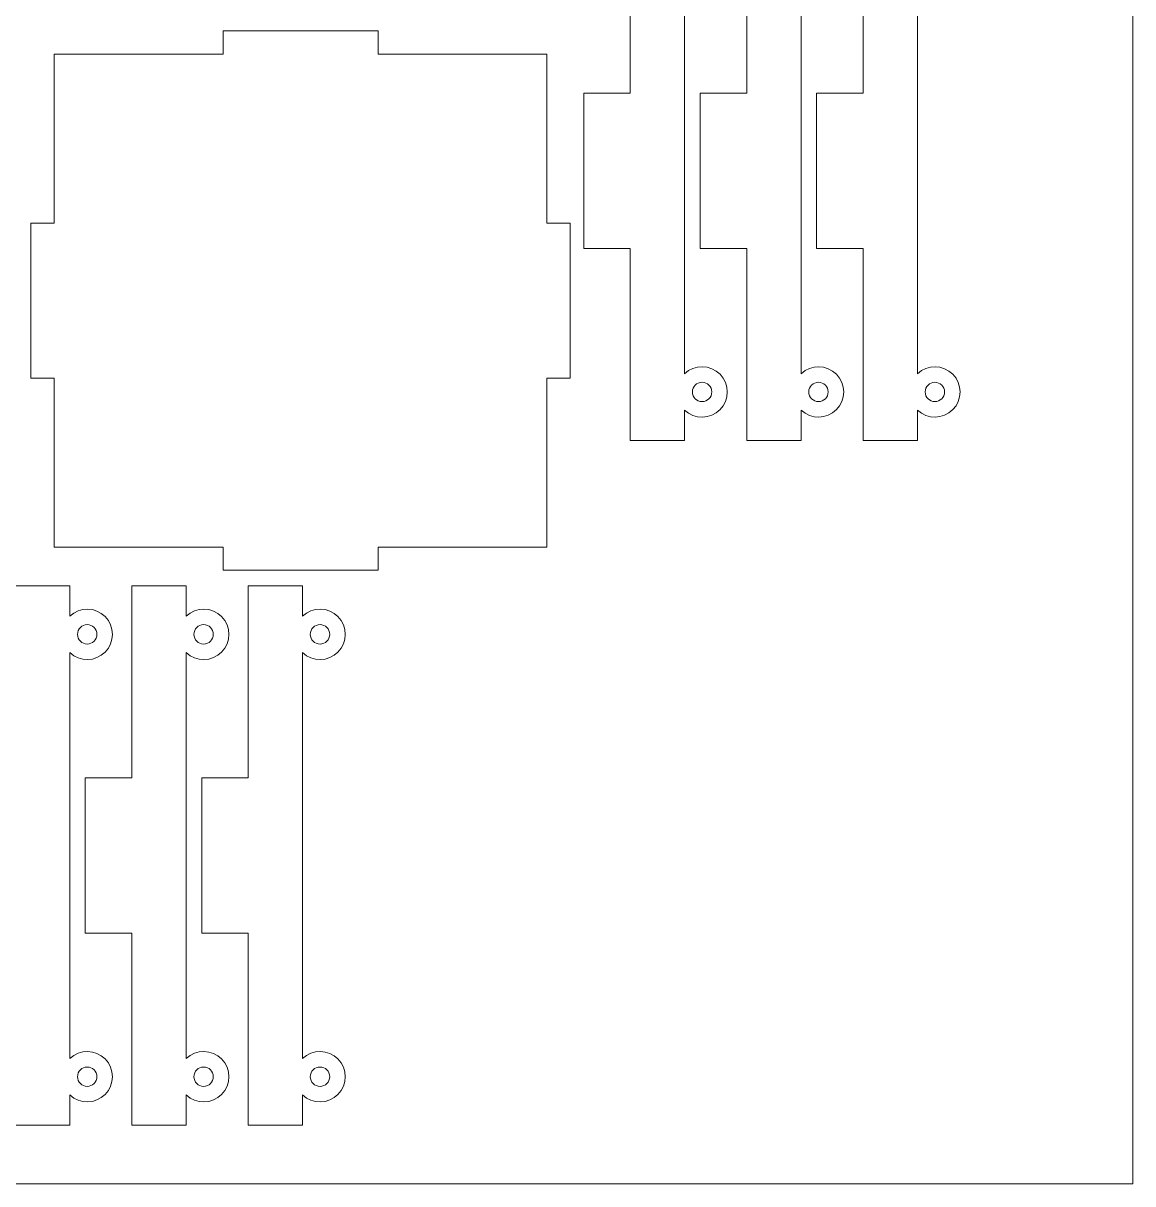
# Model space of a CAD drawing. Header units: millimetres. Extents: x -450 to 450, y -635 to 635.
# Drawn here: x 307 to 450, y 35.2 to 184.7 of the extents above; entities that cross this region are included whole.
import ezdxf

# ---------------------------------------------------------------- set-up
doc = ezdxf.new("R2010")
doc.units = ezdxf.units.MM
doc.header["$MEASUREMENT"] = 0
doc.layers.add('Camada 1', color=7, linetype='Continuous')

msp = doc.modelspace()

# ---------------------------------------------------------------- linework, layer by layer
at = {"layer": 'Camada 1', "color": 254, "lineweight": 20}
msp.add_lwpolyline([(-450, 35.1801), (450, 35.1801), (450, 635.1801), (-450, 635.1801), (-450, 35.1801)], close=True, dxfattribs=at)
at = {"layer": 'Camada 1', "color": 250, "lineweight": 20}
for points, knots in [([(385.2429, 130.9651), (385.2429, 130.9651), (392.2429, 130.9651), (392.2429, 130.9651), (392.2429, 130.9651), (392.2429, 130.9651), (392.2429, 134.8699), (392.2429, 134.8699), (392.2429, 134.8699), (393.5255, 133.6394), (395.5587, 133.6675), (396.8068, 134.9329), (396.8068, 134.9329), (398.0549, 136.1984), (398.0549, 138.2318), (396.8068, 139.4973), (396.8068, 139.4973), (395.5587, 140.7627), (393.5255, 140.7908), (392.2429, 139.5603), (392.2429, 139.5603), (392.2429, 139.5603), (392.2429, 191.8699), (392.2429, 191.8699), (392.2429, 191.8699), (393.5255, 190.6394), (395.5587, 190.6675), (396.8068, 191.9329), (396.8068, 191.9329), (398.0549, 193.1984), (398.0549, 195.2318), (396.8068, 196.4973), (396.8068, 196.4973), (395.5587, 197.7627), (393.5255, 197.7908), (392.2429, 196.5603), (392.2429, 196.5603), (392.2429, 196.5603), (392.2429, 200.4651), (392.2429, 200.4651), (392.2429, 200.4651), (392.2429, 200.4651), (385.2429, 200.4651), (385.2429, 200.4651), (385.2429, 200.4651), (385.2429, 200.4651), (385.2429, 175.7151), (385.2429, 175.7151), (385.2429, 175.7151), (385.2429, 175.7151), (379.2429, 175.7151), (379.2429, 175.7151), (379.2429, 175.7151), (379.2429, 175.7151), (379.2429, 155.7151), (379.2429, 155.7151), (379.2429, 155.7151), (379.2429, 155.7151), (385.2429, 155.7151), (385.2429, 155.7151), (385.2429, 155.7151), (385.2429, 155.7151), (385.2429, 130.9651), (385.2429, 130.9651)], [0, 0, 0, 0, 0.05882353, 0.05882353, 0.05882353, 0.05882353, 0.11764706, 0.11764706, 0.11764706, 0.11764706, 0.17647059, 0.17647059, 0.17647059, 0.17647059, 0.23529412, 0.23529412, 0.23529412, 0.23529412, 0.29411765, 0.29411765, 0.29411765, 0.29411765, 0.35294118, 0.35294118, 0.35294118, 0.35294118, 0.41176471, 0.41176471, 0.41176471, 0.41176471, 0.47058824, 0.47058824, 0.47058824, 0.47058824, 0.52941176, 0.52941176, 0.52941176, 0.52941176, 0.58823529, 0.58823529, 0.58823529, 0.58823529, 0.64705882, 0.64705882, 0.64705882, 0.64705882, 0.70588235, 0.70588235, 0.70588235, 0.70588235, 0.76470588, 0.76470588, 0.76470588, 0.76470588, 0.82352941, 0.82352941, 0.82352941, 0.82352941, 0.88235294, 0.88235294, 0.88235294, 0.88235294, 1, 1, 1, 1]), ([(400.2429, 130.9651), (400.2429, 130.9651), (407.2429, 130.9651), (407.2429, 130.9651), (407.2429, 130.9651), (407.2429, 130.9651), (407.2429, 134.8699), (407.2429, 134.8699), (407.2429, 134.8699), (408.5255, 133.6394), (410.5587, 133.6675), (411.8068, 134.9329), (411.8068, 134.9329), (413.0549, 136.1984), (413.0549, 138.2318), (411.8068, 139.4973), (411.8068, 139.4973), (410.5587, 140.7627), (408.5255, 140.7908), (407.2429, 139.5603), (407.2429, 139.5603), (407.2429, 139.5603), (407.2429, 191.8699), (407.2429, 191.8699), (407.2429, 191.8699), (408.5255, 190.6394), (410.5587, 190.6675), (411.8068, 191.9329), (411.8068, 191.9329), (413.0549, 193.1984), (413.0549, 195.2318), (411.8068, 196.4973), (411.8068, 196.4973), (410.5587, 197.7627), (408.5255, 197.7908), (407.2429, 196.5603), (407.2429, 196.5603), (407.2429, 196.5603), (407.2429, 200.4651), (407.2429, 200.4651), (407.2429, 200.4651), (407.2429, 200.4651), (400.2429, 200.4651), (400.2429, 200.4651), (400.2429, 200.4651), (400.2429, 200.4651), (400.2429, 175.7151), (400.2429, 175.7151), (400.2429, 175.7151), (400.2429, 175.7151), (394.2429, 175.7151), (394.2429, 175.7151), (394.2429, 175.7151), (394.2429, 175.7151), (394.2429, 155.7151), (394.2429, 155.7151), (394.2429, 155.7151), (394.2429, 155.7151), (400.2429, 155.7151), (400.2429, 155.7151), (400.2429, 155.7151), (400.2429, 155.7151), (400.2429, 130.9651), (400.2429, 130.9651)], [0, 0, 0, 0, 0.05882353, 0.05882353, 0.05882353, 0.05882353, 0.11764706, 0.11764706, 0.11764706, 0.11764706, 0.17647059, 0.17647059, 0.17647059, 0.17647059, 0.23529412, 0.23529412, 0.23529412, 0.23529412, 0.29411765, 0.29411765, 0.29411765, 0.29411765, 0.35294118, 0.35294118, 0.35294118, 0.35294118, 0.41176471, 0.41176471, 0.41176471, 0.41176471, 0.47058824, 0.47058824, 0.47058824, 0.47058824, 0.52941176, 0.52941176, 0.52941176, 0.52941176, 0.58823529, 0.58823529, 0.58823529, 0.58823529, 0.64705882, 0.64705882, 0.64705882, 0.64705882, 0.70588235, 0.70588235, 0.70588235, 0.70588235, 0.76470588, 0.76470588, 0.76470588, 0.76470588, 0.82352941, 0.82352941, 0.82352941, 0.82352941, 0.88235294, 0.88235294, 0.88235294, 0.88235294, 1, 1, 1, 1]), ([(415.2429, 130.9651), (415.2429, 130.9651), (422.2429, 130.9651), (422.2429, 130.9651), (422.2429, 130.9651), (422.2429, 130.9651), (422.2429, 134.8699), (422.2429, 134.8699), (422.2429, 134.8699), (423.5255, 133.6394), (425.5587, 133.6675), (426.8068, 134.9329), (426.8068, 134.9329), (428.0549, 136.1984), (428.0549, 138.2318), (426.8068, 139.4973), (426.8068, 139.4973), (425.5587, 140.7627), (423.5255, 140.7908), (422.2429, 139.5603), (422.2429, 139.5603), (422.2429, 139.5603), (422.2429, 191.8699), (422.2429, 191.8699), (422.2429, 191.8699), (423.5255, 190.6394), (425.5587, 190.6675), (426.8068, 191.9329), (426.8068, 191.9329), (428.0549, 193.1984), (428.0549, 195.2318), (426.8068, 196.4973), (426.8068, 196.4973), (425.5587, 197.7627), (423.5255, 197.7908), (422.2429, 196.5603), (422.2429, 196.5603), (422.2429, 196.5603), (422.2429, 200.4651), (422.2429, 200.4651), (422.2429, 200.4651), (422.2429, 200.4651), (415.2429, 200.4651), (415.2429, 200.4651), (415.2429, 200.4651), (415.2429, 200.4651), (415.2429, 175.7151), (415.2429, 175.7151), (415.2429, 175.7151), (415.2429, 175.7151), (409.2429, 175.7151), (409.2429, 175.7151), (409.2429, 175.7151), (409.2429, 175.7151), (409.2429, 155.7151), (409.2429, 155.7151), (409.2429, 155.7151), (409.2429, 155.7151), (415.2429, 155.7151), (415.2429, 155.7151), (415.2429, 155.7151), (415.2429, 155.7151), (415.2429, 130.9651), (415.2429, 130.9651)], [0, 0, 0, 0, 0.05882353, 0.05882353, 0.05882353, 0.05882353, 0.11764706, 0.11764706, 0.11764706, 0.11764706, 0.17647059, 0.17647059, 0.17647059, 0.17647059, 0.23529412, 0.23529412, 0.23529412, 0.23529412, 0.29411765, 0.29411765, 0.29411765, 0.29411765, 0.35294118, 0.35294118, 0.35294118, 0.35294118, 0.41176471, 0.41176471, 0.41176471, 0.41176471, 0.47058824, 0.47058824, 0.47058824, 0.47058824, 0.52941176, 0.52941176, 0.52941176, 0.52941176, 0.58823529, 0.58823529, 0.58823529, 0.58823529, 0.64705882, 0.64705882, 0.64705882, 0.64705882, 0.70588235, 0.70588235, 0.70588235, 0.70588235, 0.76470588, 0.76470588, 0.76470588, 0.76470588, 0.82352941, 0.82352941, 0.82352941, 0.82352941, 0.88235294, 0.88235294, 0.88235294, 0.88235294, 1, 1, 1, 1]), ([(374.5028, 158.9791), (374.5028, 158.9791), (374.5028, 180.7291), (374.5028, 180.7291), (374.5028, 180.7291), (374.5028, 180.7291), (352.7528, 180.7291), (352.7528, 180.7291), (352.7528, 180.7291), (352.7528, 180.7291), (352.7528, 183.7291), (352.7528, 183.7291), (352.7528, 183.7291), (352.7528, 183.7291), (332.7528, 183.7291), (332.7528, 183.7291), (332.7528, 183.7291), (332.7528, 183.7291), (332.7528, 180.7291), (332.7528, 180.7291), (332.7528, 180.7291), (332.7528, 180.7291), (311.0028, 180.7291), (311.0028, 180.7291), (311.0028, 180.7291), (311.0028, 180.7291), (311.0028, 158.9791), (311.0028, 158.9791), (311.0028, 158.9791), (311.0028, 158.9791), (308.0028, 158.9791), (308.0028, 158.9791), (308.0028, 158.9791), (308.0028, 158.9791), (308.0028, 138.9791), (308.0028, 138.9791), (308.0028, 138.9791), (308.0028, 138.9791), (311.0028, 138.9791), (311.0028, 138.9791), (311.0028, 138.9791), (311.0028, 138.9791), (311.0028, 117.2291), (311.0028, 117.2291), (311.0028, 117.2291), (311.0028, 117.2291), (332.7528, 117.2291), (332.7528, 117.2291), (332.7528, 117.2291), (332.7528, 117.2291), (332.7528, 114.2291), (332.7528, 114.2291), (332.7528, 114.2291), (332.7528, 114.2291), (352.7528, 114.2291), (352.7528, 114.2291), (352.7528, 114.2291), (352.7528, 114.2291), (352.7528, 117.2291), (352.7528, 117.2291), (352.7528, 117.2291), (352.7528, 117.2291), (374.5028, 117.2291), (374.5028, 117.2291), (374.5028, 117.2291), (374.5028, 117.2291), (374.5028, 138.9791), (374.5028, 138.9791), (374.5028, 138.9791), (374.5028, 138.9791), (377.5028, 138.9791), (377.5028, 138.9791), (377.5028, 138.9791), (377.5028, 138.9791), (377.5028, 158.9791), (377.5028, 158.9791), (377.5028, 158.9791), (377.5028, 158.9791), (374.5028, 158.9791), (374.5028, 158.9791)], [0, 0, 0, 0, 0.04761905, 0.04761905, 0.04761905, 0.04761905, 0.0952381, 0.0952381, 0.0952381, 0.0952381, 0.14285714, 0.14285714, 0.14285714, 0.14285714, 0.19047619, 0.19047619, 0.19047619, 0.19047619, 0.23809524, 0.23809524, 0.23809524, 0.23809524, 0.28571429, 0.28571429, 0.28571429, 0.28571429, 0.33333333, 0.33333333, 0.33333333, 0.33333333, 0.38095238, 0.38095238, 0.38095238, 0.38095238, 0.42857143, 0.42857143, 0.42857143, 0.42857143, 0.47619048, 0.47619048, 0.47619048, 0.47619048, 0.52380952, 0.52380952, 0.52380952, 0.52380952, 0.57142857, 0.57142857, 0.57142857, 0.57142857, 0.61904762, 0.61904762, 0.61904762, 0.61904762, 0.66666667, 0.66666667, 0.66666667, 0.66666667, 0.71428571, 0.71428571, 0.71428571, 0.71428571, 0.76190476, 0.76190476, 0.76190476, 0.76190476, 0.80952381, 0.80952381, 0.80952381, 0.80952381, 0.85714286, 0.85714286, 0.85714286, 0.85714286, 0.9047619, 0.9047619, 0.9047619, 0.9047619, 1, 1, 1, 1]), ([(393.2429, 137.2151), (393.2429, 137.9055), (393.8025, 138.4651), (394.4929, 138.4651), (394.4929, 138.4651), (395.1833, 138.4651), (395.7429, 137.9055), (395.7429, 137.2151), (395.7429, 137.2151), (395.7429, 136.5247), (395.1833, 135.9651), (394.4929, 135.9651), (394.4929, 135.9651), (393.8025, 135.9651), (393.2429, 136.5247), (393.2429, 137.2151)], [0, 0, 0, 0, 0.2, 0.2, 0.2, 0.2, 0.4, 0.4, 0.4, 0.4, 0.6, 0.6, 0.6, 0.6, 1, 1, 1, 1]), ([(408.2429, 137.2151), (408.2429, 137.9055), (408.8025, 138.4651), (409.4929, 138.4651), (409.4929, 138.4651), (410.1833, 138.4651), (410.7429, 137.9055), (410.7429, 137.2151), (410.7429, 137.2151), (410.7429, 136.5247), (410.1833, 135.9651), (409.4929, 135.9651), (409.4929, 135.9651), (408.8025, 135.9651), (408.2429, 136.5247), (408.2429, 137.2151)], [0, 0, 0, 0, 0.2, 0.2, 0.2, 0.2, 0.4, 0.4, 0.4, 0.4, 0.6, 0.6, 0.6, 0.6, 1, 1, 1, 1]), ([(423.2429, 137.2151), (423.2429, 137.9055), (423.8025, 138.4651), (424.4929, 138.4651), (424.4929, 138.4651), (425.1833, 138.4651), (425.7429, 137.9055), (425.7429, 137.2151), (425.7429, 137.2151), (425.7429, 136.5247), (425.1833, 135.9651), (424.4929, 135.9651), (424.4929, 135.9651), (423.8025, 135.9651), (423.2429, 136.5247), (423.2429, 137.2151)], [0, 0, 0, 0, 0.2, 0.2, 0.2, 0.2, 0.4, 0.4, 0.4, 0.4, 0.6, 0.6, 0.6, 0.6, 1, 1, 1, 1]), ([(306.0028, 42.7291), (306.0028, 42.7291), (313.0028, 42.7291), (313.0028, 42.7291), (313.0028, 42.7291), (313.0028, 42.7291), (313.0028, 46.6339), (313.0028, 46.6339), (313.0028, 46.6339), (314.2854, 45.4034), (316.3186, 45.4315), (317.5667, 46.6969), (317.5667, 46.6969), (318.8148, 47.9624), (318.8148, 49.9958), (317.5667, 51.2613), (317.5667, 51.2613), (316.3186, 52.5267), (314.2854, 52.5548), (313.0028, 51.3243), (313.0028, 51.3243), (313.0028, 51.3243), (313.0028, 103.6339), (313.0028, 103.6339), (313.0028, 103.6339), (314.2854, 102.4034), (316.3186, 102.4315), (317.5667, 103.6969), (317.5667, 103.6969), (318.8148, 104.9624), (318.8148, 106.9958), (317.5667, 108.2613), (317.5667, 108.2613), (316.3186, 109.5267), (314.2854, 109.5548), (313.0028, 108.3243), (313.0028, 108.3243), (313.0028, 108.3243), (313.0028, 112.2291), (313.0028, 112.2291), (313.0028, 112.2291), (313.0028, 112.2291), (306.0028, 112.2291), (306.0028, 112.2291), (306.0028, 112.2291), (306.0028, 112.2291), (306.0028, 87.4791), (306.0028, 87.4791), (306.0028, 87.4791), (306.0028, 87.4791), (300.0028, 87.4791), (300.0028, 87.4791), (300.0028, 87.4791), (300.0028, 87.4791), (300.0028, 67.4791), (300.0028, 67.4791), (300.0028, 67.4791), (300.0028, 67.4791), (306.0028, 67.4791), (306.0028, 67.4791), (306.0028, 67.4791), (306.0028, 67.4791), (306.0028, 42.7291), (306.0028, 42.7291)], [0, 0, 0, 0, 0.05882353, 0.05882353, 0.05882353, 0.05882353, 0.11764706, 0.11764706, 0.11764706, 0.11764706, 0.17647059, 0.17647059, 0.17647059, 0.17647059, 0.23529412, 0.23529412, 0.23529412, 0.23529412, 0.29411765, 0.29411765, 0.29411765, 0.29411765, 0.35294118, 0.35294118, 0.35294118, 0.35294118, 0.41176471, 0.41176471, 0.41176471, 0.41176471, 0.47058824, 0.47058824, 0.47058824, 0.47058824, 0.52941176, 0.52941176, 0.52941176, 0.52941176, 0.58823529, 0.58823529, 0.58823529, 0.58823529, 0.64705882, 0.64705882, 0.64705882, 0.64705882, 0.70588235, 0.70588235, 0.70588235, 0.70588235, 0.76470588, 0.76470588, 0.76470588, 0.76470588, 0.82352941, 0.82352941, 0.82352941, 0.82352941, 0.88235294, 0.88235294, 0.88235294, 0.88235294, 1, 1, 1, 1]), ([(321.0028, 42.7291), (321.0028, 42.7291), (328.0028, 42.7291), (328.0028, 42.7291), (328.0028, 42.7291), (328.0028, 42.7291), (328.0028, 46.6339), (328.0028, 46.6339), (328.0028, 46.6339), (329.2854, 45.4034), (331.3186, 45.4315), (332.5667, 46.6969), (332.5667, 46.6969), (333.8148, 47.9624), (333.8148, 49.9958), (332.5667, 51.2613), (332.5667, 51.2613), (331.3186, 52.5267), (329.2854, 52.5548), (328.0028, 51.3243), (328.0028, 51.3243), (328.0028, 51.3243), (328.0028, 103.6339), (328.0028, 103.6339), (328.0028, 103.6339), (329.2854, 102.4034), (331.3186, 102.4315), (332.5667, 103.6969), (332.5667, 103.6969), (333.8148, 104.9624), (333.8148, 106.9958), (332.5667, 108.2613), (332.5667, 108.2613), (331.3186, 109.5267), (329.2854, 109.5548), (328.0028, 108.3243), (328.0028, 108.3243), (328.0028, 108.3243), (328.0028, 112.2291), (328.0028, 112.2291), (328.0028, 112.2291), (328.0028, 112.2291), (321.0028, 112.2291), (321.0028, 112.2291), (321.0028, 112.2291), (321.0028, 112.2291), (321.0028, 87.4791), (321.0028, 87.4791), (321.0028, 87.4791), (321.0028, 87.4791), (315.0028, 87.4791), (315.0028, 87.4791), (315.0028, 87.4791), (315.0028, 87.4791), (315.0028, 67.4791), (315.0028, 67.4791), (315.0028, 67.4791), (315.0028, 67.4791), (321.0028, 67.4791), (321.0028, 67.4791), (321.0028, 67.4791), (321.0028, 67.4791), (321.0028, 42.7291), (321.0028, 42.7291)], [0, 0, 0, 0, 0.05882353, 0.05882353, 0.05882353, 0.05882353, 0.11764706, 0.11764706, 0.11764706, 0.11764706, 0.17647059, 0.17647059, 0.17647059, 0.17647059, 0.23529412, 0.23529412, 0.23529412, 0.23529412, 0.29411765, 0.29411765, 0.29411765, 0.29411765, 0.35294118, 0.35294118, 0.35294118, 0.35294118, 0.41176471, 0.41176471, 0.41176471, 0.41176471, 0.47058824, 0.47058824, 0.47058824, 0.47058824, 0.52941176, 0.52941176, 0.52941176, 0.52941176, 0.58823529, 0.58823529, 0.58823529, 0.58823529, 0.64705882, 0.64705882, 0.64705882, 0.64705882, 0.70588235, 0.70588235, 0.70588235, 0.70588235, 0.76470588, 0.76470588, 0.76470588, 0.76470588, 0.82352941, 0.82352941, 0.82352941, 0.82352941, 0.88235294, 0.88235294, 0.88235294, 0.88235294, 1, 1, 1, 1]), ([(336.0028, 42.7291), (336.0028, 42.7291), (343.0028, 42.7291), (343.0028, 42.7291), (343.0028, 42.7291), (343.0028, 42.7291), (343.0028, 46.6339), (343.0028, 46.6339), (343.0028, 46.6339), (344.2854, 45.4034), (346.3186, 45.4315), (347.5667, 46.6969), (347.5667, 46.6969), (348.8148, 47.9624), (348.8148, 49.9958), (347.5667, 51.2613), (347.5667, 51.2613), (346.3186, 52.5267), (344.2854, 52.5548), (343.0028, 51.3243), (343.0028, 51.3243), (343.0028, 51.3243), (343.0028, 103.6339), (343.0028, 103.6339), (343.0028, 103.6339), (344.2854, 102.4034), (346.3186, 102.4315), (347.5667, 103.6969), (347.5667, 103.6969), (348.8148, 104.9624), (348.8148, 106.9958), (347.5667, 108.2613), (347.5667, 108.2613), (346.3186, 109.5267), (344.2854, 109.5548), (343.0028, 108.3243), (343.0028, 108.3243), (343.0028, 108.3243), (343.0028, 112.2291), (343.0028, 112.2291), (343.0028, 112.2291), (343.0028, 112.2291), (336.0028, 112.2291), (336.0028, 112.2291), (336.0028, 112.2291), (336.0028, 112.2291), (336.0028, 87.4791), (336.0028, 87.4791), (336.0028, 87.4791), (336.0028, 87.4791), (330.0028, 87.4791), (330.0028, 87.4791), (330.0028, 87.4791), (330.0028, 87.4791), (330.0028, 67.4791), (330.0028, 67.4791), (330.0028, 67.4791), (330.0028, 67.4791), (336.0028, 67.4791), (336.0028, 67.4791), (336.0028, 67.4791), (336.0028, 67.4791), (336.0028, 42.7291), (336.0028, 42.7291)], [0, 0, 0, 0, 0.05882353, 0.05882353, 0.05882353, 0.05882353, 0.11764706, 0.11764706, 0.11764706, 0.11764706, 0.17647059, 0.17647059, 0.17647059, 0.17647059, 0.23529412, 0.23529412, 0.23529412, 0.23529412, 0.29411765, 0.29411765, 0.29411765, 0.29411765, 0.35294118, 0.35294118, 0.35294118, 0.35294118, 0.41176471, 0.41176471, 0.41176471, 0.41176471, 0.47058824, 0.47058824, 0.47058824, 0.47058824, 0.52941176, 0.52941176, 0.52941176, 0.52941176, 0.58823529, 0.58823529, 0.58823529, 0.58823529, 0.64705882, 0.64705882, 0.64705882, 0.64705882, 0.70588235, 0.70588235, 0.70588235, 0.70588235, 0.76470588, 0.76470588, 0.76470588, 0.76470588, 0.82352941, 0.82352941, 0.82352941, 0.82352941, 0.88235294, 0.88235294, 0.88235294, 0.88235294, 1, 1, 1, 1]), ([(315.2528, 104.7291), (314.5624, 104.7291), (314.0028, 105.2887), (314.0028, 105.9791), (314.0028, 105.9791), (314.0028, 106.6695), (314.5624, 107.2291), (315.2528, 107.2291), (315.2528, 107.2291), (315.9432, 107.2291), (316.5028, 106.6695), (316.5028, 105.9791), (316.5028, 105.9791), (316.5028, 105.2887), (315.9432, 104.7291), (315.2528, 104.7291)], [0, 0, 0, 0, 0.2, 0.2, 0.2, 0.2, 0.4, 0.4, 0.4, 0.4, 0.6, 0.6, 0.6, 0.6, 1, 1, 1, 1]), ([(330.2528, 104.7291), (329.5624, 104.7291), (329.0028, 105.2887), (329.0028, 105.9791), (329.0028, 105.9791), (329.0028, 106.6695), (329.5624, 107.2291), (330.2528, 107.2291), (330.2528, 107.2291), (330.9432, 107.2291), (331.5028, 106.6695), (331.5028, 105.9791), (331.5028, 105.9791), (331.5028, 105.2887), (330.9432, 104.7291), (330.2528, 104.7291)], [0, 0, 0, 0, 0.2, 0.2, 0.2, 0.2, 0.4, 0.4, 0.4, 0.4, 0.6, 0.6, 0.6, 0.6, 1, 1, 1, 1]), ([(345.2528, 104.7291), (344.5624, 104.7291), (344.0028, 105.2887), (344.0028, 105.9791), (344.0028, 105.9791), (344.0028, 106.6695), (344.5624, 107.2291), (345.2528, 107.2291), (345.2528, 107.2291), (345.9432, 107.2291), (346.5028, 106.6695), (346.5028, 105.9791), (346.5028, 105.9791), (346.5028, 105.2887), (345.9432, 104.7291), (345.2528, 104.7291)], [0, 0, 0, 0, 0.2, 0.2, 0.2, 0.2, 0.4, 0.4, 0.4, 0.4, 0.6, 0.6, 0.6, 0.6, 1, 1, 1, 1]), ([(314.0028, 48.9791), (314.0028, 49.6695), (314.5624, 50.2291), (315.2528, 50.2291), (315.2528, 50.2291), (315.9432, 50.2291), (316.5028, 49.6695), (316.5028, 48.9791), (316.5028, 48.9791), (316.5028, 48.2887), (315.9432, 47.7291), (315.2528, 47.7291), (315.2528, 47.7291), (314.5624, 47.7291), (314.0028, 48.2887), (314.0028, 48.9791)], [0, 0, 0, 0, 0.2, 0.2, 0.2, 0.2, 0.4, 0.4, 0.4, 0.4, 0.6, 0.6, 0.6, 0.6, 1, 1, 1, 1]), ([(329.0028, 48.9791), (329.0028, 49.6695), (329.5624, 50.2291), (330.2528, 50.2291), (330.2528, 50.2291), (330.9432, 50.2291), (331.5028, 49.6695), (331.5028, 48.9791), (331.5028, 48.9791), (331.5028, 48.2887), (330.9432, 47.7291), (330.2528, 47.7291), (330.2528, 47.7291), (329.5624, 47.7291), (329.0028, 48.2887), (329.0028, 48.9791)], [0, 0, 0, 0, 0.2, 0.2, 0.2, 0.2, 0.4, 0.4, 0.4, 0.4, 0.6, 0.6, 0.6, 0.6, 1, 1, 1, 1]), ([(344.0028, 48.9791), (344.0028, 49.6695), (344.5624, 50.2291), (345.2528, 50.2291), (345.2528, 50.2291), (345.9432, 50.2291), (346.5028, 49.6695), (346.5028, 48.9791), (346.5028, 48.9791), (346.5028, 48.2887), (345.9432, 47.7291), (345.2528, 47.7291), (345.2528, 47.7291), (344.5624, 47.7291), (344.0028, 48.2887), (344.0028, 48.9791)], [0, 0, 0, 0, 0.2, 0.2, 0.2, 0.2, 0.4, 0.4, 0.4, 0.4, 0.6, 0.6, 0.6, 0.6, 1, 1, 1, 1])]:
    msp.add_open_spline(points, degree=3, knots=knots, dxfattribs=at)

doc.saveas('drawing.dxf')
